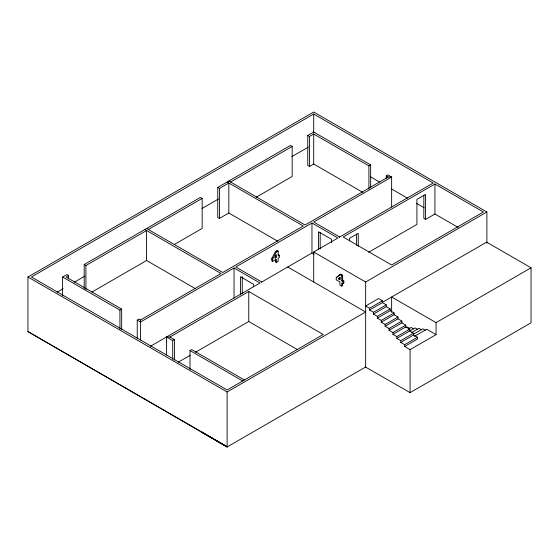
<?xml version="1.0" encoding="UTF-8"?>
<svg xmlns="http://www.w3.org/2000/svg" width="559" height="559" viewBox="0 0 559 559"><rect width="100%" height="100%" fill="white"/><g stroke="black" fill="none" stroke-linecap="round" stroke-linejoin="round"><path stroke-width="0.84" d="M275.482 258.726L275.433 261.926L276.3 262.423L278.116 261.374L278.165 258.174L279.381 257.475L279.381 255.323L278.515 254.82M276.3 262.423L276.349 259.229L272.624 261.374L271.758 260.871L271.758 258.726L275.482 251.396L277.299 250.607M341.724 286.145L341.773 283.001L342.988 283.706L343.855 283.203L343.855 281.051L342.639 280.352L341.773 280.849L341.773 275.936L339.949 274.623L336.232 277.655L336.232 279.807L339.949 281.953L339.907 285.097L341.724 286.145L342.59 285.649L342.625 283.287M272.624 261.374L272.624 259.222L276.349 251.899L278.165 251.11L278.165 256.022L279.381 255.323M342.646 275.447L340.815 274.12L336.232 277.655M338.258 278.822L339.949 277.439L339.949 279.8L338.258 278.822L340.256 277.404M365.656 366.99L227.115 446.976L27.95 331.592L27.95 276.998L313.704 112.024L486.889 212.008L486.889 243.207M339.18 237.296L433.204 183.01L313.704 114.022L31.416 276.998L227.115 389.986L323.228 334.492L248.762 291.498L169.964 336.993L166.498 336.993L166.498 354.993M62.587 295.858L62.587 276.998L66.87 274.525L68.596 275.531L68.596 278.955M84.185 288.528L84.185 264.533L200.429 197.418L202.162 198.417L202.162 228.414L174.492 244.388M277.739 241.236L228.841 213.007L219.484 218.415L217.751 217.416L217.751 187.419L290.442 145.452L292.175 146.451L292.175 176.448L256.12 197.264M362.868 192.401L313.704 164.018L309.49 166.449L307.757 165.443L307.757 135.453L313.704 132.022L370.652 164.898L370.652 187.181M68.596 275.531L66.053 276.998L121.659 309.106L121.659 329.677M84.185 264.533L85.918 265.532L146.584 230.504L146.584 260.501L91.907 292.064M148.31 229.504L202.162 198.417M217.751 187.419L219.484 188.418L228.841 183.01L228.841 213.007M230.574 182.01L292.175 146.451M307.757 135.453L309.49 136.452L313.704 134.02L368.919 165.897L370.652 164.898M57.074 292.182L63.118 288.696M74.438 282.155L85.003 276.055M201.995 208.514L218.604 198.927M291.812 156.653L308.421 147.066M62.587 276.998L119.926 310.105L121.659 309.106M386.241 178.468L386.241 175.896L387.974 174.897L391.635 177.014L391.635 207.012M137.248 338.104L137.248 320.104L138.981 319.105L140.519 319.993L221.05 273.498L144.851 229.504M339.683 237.002L313.704 222.007L391.635 177.014L388.17 177.014L305.046 225.004L228.841 181.011M150.322 346.328L260.019 283.001L234.039 267.999L140.519 321.991L137.248 320.104M313.704 282.002L313.704 252.004L337.95 238.008L311.971 223.006L235.772 266.999L261.752 282.002M276.349 257.077L274.651 258.055L276.349 254.715L276.349 257.077L275.482 256.574L275.482 255.002M261.423 282.19L311.971 253.003L314.137 254.254M434.93 184.009L343.142 237.002L391.635 265.001L483.423 212.008L434.93 184.009L434.93 214.006L458.059 227.359M166.498 336.993L172.696 340.571L174.422 339.572L174.422 360.136M190.011 369.422L190.011 350.57L191.744 349.571L244.43 379.987M178.216 362.225L190.221 355.293M195.475 352.254L248.762 321.495L297.654 349.724M368.765 252.207L416.916 224.411L416.916 199.416L425.574 194.413L425.574 219.407L423.841 218.408L423.841 195.14M425.574 219.407L434.93 214.006M339.949 274.623L340.815 274.12M341.486 275.503L342.353 275.007M341.773 275.957L342.639 275.433L342.639 280.352M341.773 280.849L342.988 281.554L343.855 281.051M313.704 252.004L365.656 282.002L486.889 212.008M369.555 308.247L382.412 300.819L382.412 302.622L369.555 310.042L369.555 308.247L365.656 305.997L378.52 298.569L382.412 300.819M27.95 276.998L227.115 391.985L365.656 311.992L287.724 266.999M382.167 302.461L486.63 242.152L531.05 267.803L531.05 322.795L409.908 392.732M373.454 312.292L386.311 304.872L386.311 306.674L373.454 314.095L373.454 312.292L369.555 310.042M377.346 316.345L390.21 308.917L390.21 310.72L377.346 318.148L377.346 316.345L373.454 314.095M381.245 320.391L394.102 312.97L394.102 314.773L381.245 322.194L381.245 320.391L377.346 318.148M385.144 324.444L398.001 317.023L398.001 318.819L385.144 326.246L385.144 324.444L381.245 322.194M389.036 328.496L401.9 321.069L401.9 322.871L389.036 330.292L389.036 328.496L385.144 326.246M392.935 332.542L405.792 325.121L405.792 326.917L392.935 334.345L392.935 332.542L389.036 330.292M405.764 327.833L407.225 326.994L409.824 328.496M408.203 329.125L411.117 327.441L413.716 328.944M392.935 334.345L396.834 336.595L409.691 329.167L409.691 330.97L413.59 333.22L413.59 335.016L400.726 342.443L400.726 340.641L413.59 333.22M396.834 336.595L396.834 338.391L415.016 327.895L417.615 329.391M411.627 332.549L418.915 328.343L421.514 329.845M413.339 334.261L422.807 328.797L425.406 330.292M391.635 312.376L391.635 296.997L436.062 322.641L531.05 267.803M414.317 336.399L426.706 329.244L436.062 334.645L436.062 322.641M404.625 344.693L417.482 337.266L417.482 339.068L404.625 346.489L404.625 344.693L400.726 342.443M404.625 346.489L410.082 349.641L436.062 334.645M386.241 175.896L388.17 177.014M370.428 176.77L379.505 182.003M391.6 188.991L407.483 198.166M416.56 203.399L424.127 207.766M227.115 182.01L303.313 226.004L222.782 272.499L146.584 228.505M382.412 302.622L386.311 304.872M339.124 278.319L340.256 278.976M386.311 306.674L390.21 308.917M390.21 310.72L394.102 312.97M394.102 314.773L398.001 317.023M398.001 318.819L401.9 321.069M277.012 250.509L278.165 251.131M401.9 322.871L405.792 325.121M275.482 251.396L276.349 251.899M405.792 326.917L409.691 329.167M413.59 335.016L417.482 337.266M271.758 258.726L272.624 259.222M396.834 338.391L400.726 340.641M146.584 260.501L195.475 288.73M169.964 336.993L174.422 339.572M190.011 350.57L242.697 380.986M27.95 331.592L227.115 446.578M227.115 446.976L201.135 431.981L201.135 431.583L227.115 446.976L227.115 391.985M410.082 349.641L410.082 392.635L365.656 367.123L365.656 282.002M368.919 165.897L368.919 189.04M358.235 246.226L358.235 233.292L349.571 238.295L349.571 240.88M356.502 234.018L356.502 245.226M342.988 281.554L342.988 283.706M331.452 242.704L331.452 239.252L318.469 231.754L318.469 249.859M320.195 232.481L320.195 248.86M313.704 114.022L313.704 132.874M313.704 134.02L313.704 164.018M311.971 223.006L311.971 253.003M309.49 136.452L309.49 166.449M253.52 286.837L253.52 284.252L240.531 276.747L240.531 294.852M248.762 291.498L248.762 321.495M242.264 276.614L242.264 293.852M234.039 267.999L234.039 297.996M219.484 188.418L219.484 218.415M172.696 340.571L172.696 359.423M140.519 319.993L140.519 339.991M119.926 310.105L119.926 328.958M85.918 265.532L85.918 289.527"/></g></svg>
